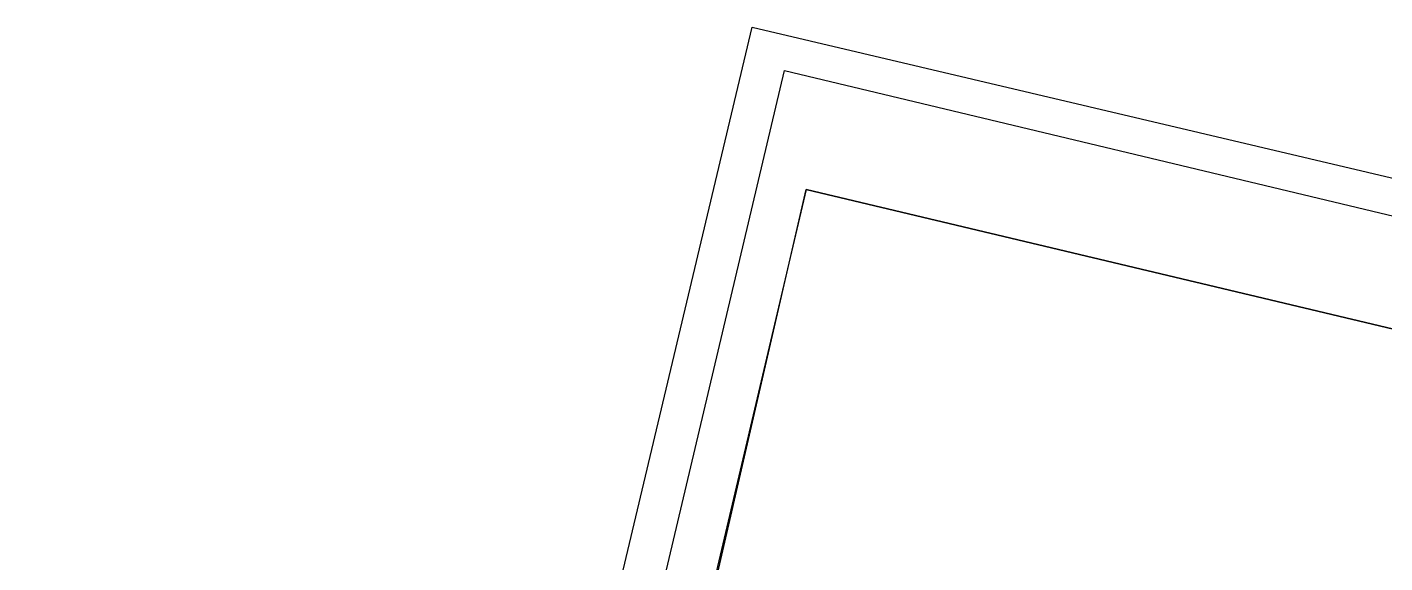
# Model space of a CAD drawing. Header units: feet. Extents: x -84 to 198, y -22 to 181.
# Drawn here: x 99.68 to 101.353, y 151.184 to 151.844 of the extents above; entities that cross this region are included whole.
import ezdxf

# ---------------------------------------------------------------- set-up
doc = ezdxf.new("R2010")
doc.units = ezdxf.units.FT
doc.layers.add('A-LINEA', color=7, linetype='CONTINUOUS')
doc.layers.add('A-MURO-CONCRETO', color=8, linetype='CONTINUOUS')

msp = doc.modelspace()

# ---------------------------------------------------------------- linework, layer by layer
at = {"layer": 'A-LINEA'}
for points in [[(100.5733, 151.8444), (103.12, 151.2444), (102.2267, 147.4711), (99.68, 148.0844), (100.5733, 151.8444)], [(100.6133, 151.7911), (103.0667, 151.2044), (102.1867, 147.5378), (99.7467, 148.1244), (100.6133, 151.7911)], [(102.0267, 147.7244), (102.8267, 151.1244), (100.64, 151.6444), (99.84, 148.2444), (102.0267, 147.7244)], [(102.0267, 147.7244), (102.8267, 151.1244), (100.64, 151.6444), (99.84, 148.2444), (102.0267, 147.7244)]]:
    msp.add_lwpolyline(points, dxfattribs=at)
at = {"layer": 'A-MURO-CONCRETO'}
msp.add_lwpolyline([(100.64, 151.6444), (102.8267, 151.1244), (100.52, 151.1244), (100.64, 151.6444), (100.64, 151.6444)], dxfattribs=at)
msp.add_lwpolyline([(100.64, 151.6444), (102.8267, 151.1244), (100.52, 151.1244), (100.64, 151.6444), (100.64, 151.6444)], dxfattribs=at)

doc.saveas('drawing.dxf')
